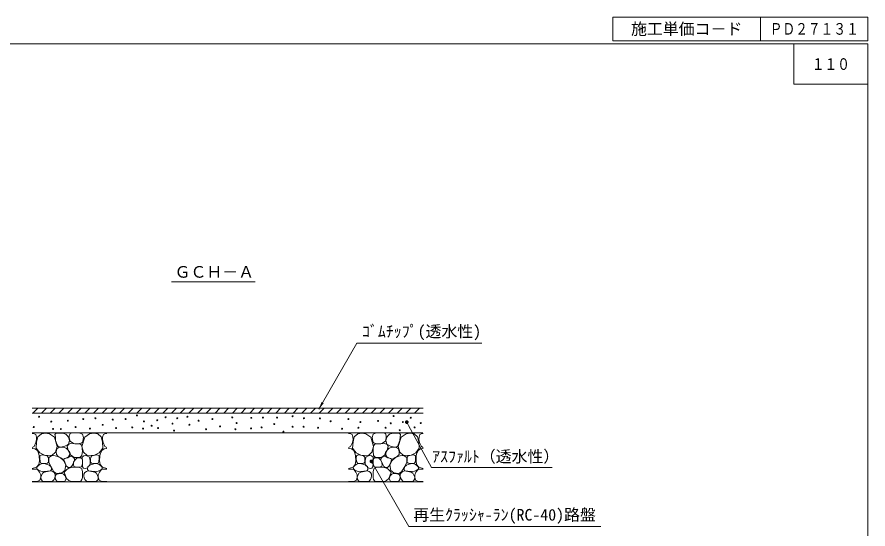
# Model space of a CAD drawing. Units: millimetres, scale not verified. Extents: x 5368 to 8106, y 2197 to 4063.
# Drawn here: x 6372 to 8106, y 3020 to 4063 of the extents above; entities that cross this region are included whole.
import ezdxf
from ezdxf.enums import TextEntityAlignment as Align

# ---------------------------------------------------------------- set-up
doc = ezdxf.new("R2010")
doc.units = ezdxf.units.MM
doc.header["$LTSCALE"] = 10
for name, color, linetype, lineweight in [('_0-0_', 7, 'Continuous', 13), ('ハッチ', 4, 'Continuous', 13), ('寸法', 1, 'Continuous', 13), ('本体', 7, 'Continuous', 13)]:
    doc.layers.add(name, color=color, linetype=linetype, lineweight=lineweight)
doc.styles.add('ＭＳ ゴシック', font='')
doc.styles.get('ＭＳ ゴシック').set_extended_font_data('MS Gothic')

# ---------------------------------------------------------------- blocks, each defined once
blk = doc.blocks.new('filled_arrow')
at = {"color": 0, "linetype": 'Continuous', "lineweight": -2}
blk.add_solid([(7.5, 1.25), (0, 0), (7.5, -1.25)], dxfattribs=at)
blk = doc.blocks.new('filled_dot')
at = {"color": 0, "linetype": 'Continuous', "lineweight": -2, "const_width": 1.25}
blk.add_lwpolyline([(-0.625, 0, 1), (0.625, 0, 1)], format="xyb", close=True, dxfattribs=at)

msp = doc.modelspace()

# ---------------------------------------------------------------- hatches: boundary and pattern name
at = {"layer": 'ハッチ'}
h = msp.add_hatch(dxfattribs=at)
h.set_pattern_fill('USER', color=256, style=0, pattern_type=2)
h.set_pattern_definition([(45, (-16.51, 0), (-8.83883, 8.83883), [])])
h.paths.add_polyline_path([(7199.45, 3266.54), (6403.21, 3266.54), (6403.21, 3256.54), (7199.45, 3256.54)])

# ---------------------------------------------------------------- linework, layer by layer
at = {"layer": '_0-0_'}
for p, q in [((7585.95, 4063.23), (8106.06, 4063.23)), ((7585.95, 4063.23), (7585.95, 4014.86)), ((7887.15, 4063.23), (7887.15, 4014.86)), ((8106.06, 4063.23), (8106.06, 4014.86)), ((7585.95, 4014.86), (8106.06, 4014.86)), ((7954.72, 4008.37), (7954.72, 3926.37)), ((8106.06, 3926.37), (7954.72, 3926.37))]:
    msp.add_line(p, q, dxfattribs=at)
at = {"layer": '_0-0_', "color": 6}
msp.add_lwpolyline([(8106.06, 4008.37), (5367.94, 4008.37), (5367.94, 2196.56), (8106.06, 2196.56)], close=True, dxfattribs=at)
at = {"layer": 'ハッチ'}
for points in [[(6410.73, 3196.33), (6412.14, 3202.5), (6411.57, 3207.56), (6410.17, 3213.18), (6405.95, 3214.86), (6403.1, 3215.22)], [(6547.46, 3196.33), (6546.06, 3202.5), (6546.62, 3207.56), (6548.02, 3213.18), (6552.24, 3214.86), (6555.09, 3215.22)], [(7055.51, 3196.33), (7056.92, 3202.5), (7056.35, 3207.56), (7054.95, 3213.18), (7050.73, 3214.86), (7047.88, 3215.22)], [(7192.24, 3196.33), (7190.84, 3202.5), (7191.4, 3207.56), (7192.8, 3213.18), (7197.02, 3214.86), (7199.87, 3215.22)], [(6403.1, 3186.4), (6406.8, 3188.18), (6410.73, 3196.33)], [(6555.09, 3186.4), (6551.4, 3188.18), (6547.46, 3196.33)], [(7047.88, 3186.4), (7051.58, 3188.18), (7055.51, 3196.33)], [(7199.87, 3186.4), (7196.18, 3188.18), (7192.24, 3196.33)], [(6416.63, 3172.46), (6413.54, 3180.32), (6408.76, 3183.97), (6403.99, 3184.53), (6403.1, 3184.3)], [(6541.56, 3172.46), (6544.65, 3180.32), (6549.43, 3183.97), (6554.21, 3184.53), (6555.09, 3184.3)], [(7061.41, 3172.46), (7058.32, 3180.32), (7053.54, 3183.97), (7048.77, 3184.53), (7047.88, 3184.3)], [(7186.34, 3172.46), (7189.43, 3180.32), (7194.21, 3183.97), (7198.99, 3184.53), (7199.87, 3184.3)], [(6403.1, 3143.52), (6412.14, 3146.62), (6416.63, 3151.68), (6417.73, 3159.12), (6417.19, 3169.65), (6416.63, 3172.46)], [(6555.09, 3143.52), (6546.06, 3146.62), (6541.56, 3151.68), (6540.47, 3159.12), (6541, 3169.65), (6541.56, 3172.46)], [(7047.88, 3143.52), (7056.92, 3146.62), (7061.41, 3151.68), (7062.51, 3159.12), (7061.97, 3169.65), (7061.41, 3172.46)], [(7199.87, 3143.52), (7190.84, 3146.62), (7186.34, 3151.68), (7185.25, 3159.12), (7185.78, 3169.65), (7186.34, 3172.46)], [(6403.1, 3117.16), (6406.54, 3117.09), (6413.48, 3117.26), (6418.94, 3119.74), (6420.43, 3125.85), (6420.43, 3130.98), (6417.95, 3136.1), (6414.31, 3140.57), (6411.17, 3142.05), (6405.21, 3142.55), (6403.1, 3142.19)], [(6555.09, 3117.16), (6551.66, 3117.09), (6544.71, 3117.26), (6539.25, 3119.74), (6537.76, 3125.85), (6537.76, 3130.98), (6540.24, 3136.1), (6543.88, 3140.57), (6547.02, 3142.05), (6552.98, 3142.55), (6555.09, 3142.19)], [(7047.88, 3117.16), (7051.32, 3117.09), (7058.26, 3117.26), (7063.72, 3119.74), (7065.21, 3125.85), (7065.21, 3130.98), (7062.73, 3136.1), (7059.09, 3140.57), (7055.95, 3142.05), (7049.99, 3142.55), (7047.88, 3142.19)], [(7199.87, 3117.16), (7196.44, 3117.09), (7189.49, 3117.26), (7184.03, 3119.74), (7182.54, 3125.85), (7182.54, 3130.98), (7185.02, 3136.1), (7188.66, 3140.57), (7191.8, 3142.05), (7197.76, 3142.55), (7199.87, 3142.19)]]:
    msp.add_lwpolyline(points, dxfattribs=at)
for points in [[(6429.89, 3215.57), (6421.71, 3214.13), (6414.49, 3208.36), (6412.08, 3197.78), (6411.12, 3184.8), (6418.34, 3175.66), (6427.96, 3170.85), (6443.36, 3170.37), (6450.58, 3176.62), (6453.95, 3188.16), (6448.18, 3207.4), (6438.07, 3214.13)], [(6471.7, 3213.34), (6465.39, 3215.6), (6452.02, 3215.6), (6449.5, 3213.08), (6450.26, 3207.79), (6450.76, 3200.73), (6454.04, 3191.66), (6455.81, 3188.63), (6461.36, 3187.37), (6469.68, 3188.88), (6477, 3193.42), (6479.02, 3200.48), (6477.25, 3207.54), (6473.97, 3211.57)], [(6506.04, 3199.21), (6507.46, 3206.92), (6505.46, 3213.77), (6500.32, 3215.49), (6490.98, 3216.36), (6485.26, 3216.14), (6480.2, 3215.05), (6478.44, 3210.21), (6478.44, 3206.03), (6480.2, 3199), (6487.46, 3194.83), (6495.59, 3193.95), (6503.07, 3195.27), (6504.61, 3196.58)], [(6528.3, 3215.57), (6536.49, 3214.13), (6543.7, 3208.36), (6546.11, 3197.78), (6547.07, 3184.8), (6539.85, 3175.66), (6530.23, 3170.85), (6514.83, 3170.37), (6507.61, 3176.62), (6504.24, 3188.16), (6510.02, 3207.4), (6520.12, 3214.13)], [(7074.67, 3215.57), (7066.49, 3214.13), (7059.27, 3208.36), (7056.86, 3197.78), (7055.9, 3184.8), (7063.12, 3175.66), (7072.74, 3170.85), (7088.14, 3170.37), (7095.36, 3176.62), (7098.73, 3188.16), (7092.96, 3207.4), (7082.85, 3214.13)], [(7096.94, 3199.21), (7095.51, 3206.92), (7097.51, 3213.77), (7102.65, 3215.49), (7112, 3216.36), (7117.72, 3216.14), (7122.77, 3215.05), (7124.53, 3210.21), (7124.53, 3206.03), (7122.77, 3199), (7115.52, 3194.83), (7107.38, 3193.95), (7099.9, 3195.27), (7098.36, 3196.58)], [(7131.27, 3213.34), (7137.58, 3215.6), (7150.95, 3215.6), (7153.47, 3213.08), (7152.71, 3207.79), (7152.21, 3200.73), (7148.93, 3191.66), (7147.16, 3188.63), (7141.62, 3187.37), (7133.29, 3188.88), (7125.98, 3193.42), (7123.96, 3200.48), (7125.72, 3207.54), (7129, 3211.57)], [(7173.08, 3215.57), (7181.27, 3214.13), (7188.48, 3208.36), (7190.89, 3197.78), (7191.85, 3184.8), (7184.63, 3175.66), (7175.01, 3170.85), (7159.61, 3170.37), (7152.39, 3176.62), (7149.02, 3188.16), (7154.8, 3207.4), (7164.9, 3214.13)], [(6505.15, 3185.5), (6503.97, 3190.4), (6502.21, 3192.36), (6499.26, 3193.54), (6489.84, 3193.93), (6485.72, 3194.52), (6483.76, 3195.11), (6479.83, 3193.93), (6476.89, 3192.36), (6474.53, 3189.42), (6475.32, 3185.5), (6476.69, 3180.98), (6479.83, 3176.28), (6481.2, 3171.77), (6485.72, 3167.84), (6490.04, 3166.27), (6494.94, 3165.69), (6500.83, 3166.86), (6504.17, 3170.39), (6505.46, 3179.02), (6505.15, 3183.73)], [(7097.82, 3185.5), (7099, 3190.4), (7100.77, 3192.36), (7103.71, 3193.54), (7113.13, 3193.93), (7117.25, 3194.52), (7119.22, 3195.11), (7123.14, 3193.93), (7126.09, 3192.36), (7128.44, 3189.42), (7127.66, 3185.5), (7126.28, 3180.98), (7123.14, 3176.28), (7121.77, 3171.77), (7117.25, 3167.84), (7112.94, 3166.27), (7108.03, 3165.69), (7102.14, 3166.86), (7098.8, 3170.39), (7097.51, 3179.02), (7097.82, 3183.73)], [(6476.3, 3180.79), (6472.37, 3185.1), (6466.4, 3187.37), (6459.59, 3186.87), (6457.57, 3186.11), (6453.54, 3183.59), (6452.02, 3177.29), (6452.28, 3172.25), (6455.3, 3168.72), (6461.61, 3165.19), (6465.39, 3162.92), (6470.19, 3164.18), (6477, 3167.2), (6479.24, 3170.78), (6479.63, 3174.71), (6477.87, 3178.04)], [(7126.68, 3180.79), (7130.6, 3185.1), (7136.57, 3187.37), (7143.38, 3186.87), (7145.4, 3186.11), (7149.43, 3183.59), (7150.95, 3177.29), (7150.7, 3172.25), (7147.67, 3168.72), (7141.36, 3165.19), (7137.58, 3162.92), (7132.79, 3164.18), (7125.98, 3167.2), (7123.73, 3170.78), (7123.34, 3174.71), (7125.11, 3178.04)], [(6436.15, 3158.44), (6436.15, 3162.5), (6435.82, 3166.55), (6433.62, 3169.09), (6427.03, 3170.61), (6423.31, 3171.45), (6421.11, 3170.95), (6418.91, 3169.26), (6418.57, 3164.19), (6419.08, 3157.77), (6420.9, 3154.71), (6424.6, 3154.09), (6429.67, 3153.78), (6434.13, 3154.71), (6436.32, 3156.58)], [(6454.85, 3168.25), (6449.79, 3169.65), (6445.86, 3169.93), (6442.2, 3169.65), (6436.86, 3166), (6436.86, 3155.89), (6442.2, 3145.5), (6447.26, 3137.08), (6452.88, 3133.42), (6463.28, 3134.83), (6469.46, 3139.6), (6471.43, 3151.4), (6466.65, 3160.1), (6460.47, 3165.16)], [(6489.52, 3163.07), (6487.96, 3165.61), (6484.65, 3168.34), (6480.74, 3168.92), (6475.48, 3165.61), (6469.04, 3163.85), (6467.67, 3161.32), (6469.43, 3156.83), (6472.55, 3148.84), (6476.26, 3145.53), (6480.35, 3145.53), (6483.09, 3147.87), (6485.62, 3151.96), (6487.96, 3158), (6489.33, 3160.54)], [(6505.33, 3158.98), (6504.55, 3163.07), (6502.4, 3165.61), (6500.06, 3165.61), (6494.4, 3165.22), (6490.5, 3161.32), (6487.38, 3156.83), (6486.99, 3150.6), (6488.35, 3147.87), (6490.89, 3146.7), (6497.52, 3146.31), (6503.38, 3146.89), (6505.33, 3153.13)], [(6520.61, 3151.24), (6521.18, 3152.95), (6521.18, 3160.66), (6519.47, 3167.51), (6512.61, 3170.37), (6508.32, 3169.23), (6505.18, 3166.37), (6505.68, 3158.77), (6505.34, 3153.7), (6505.85, 3147.28), (6507.67, 3144.22), (6511.37, 3143.6), (6515.47, 3145.24), (6516.9, 3147.81), (6518.9, 3148.95)], [(6522.04, 3158.44), (6522.04, 3162.5), (6522.38, 3166.55), (6524.57, 3169.09), (6531.17, 3170.61), (6534.89, 3171.45), (6537.08, 3170.95), (6539.28, 3169.26), (6539.62, 3164.19), (6539.11, 3157.77), (6537.29, 3154.71), (6533.6, 3154.09), (6528.52, 3153.78), (6524.06, 3154.71), (6521.87, 3156.58)], [(7080.93, 3158.44), (7080.93, 3162.5), (7080.6, 3166.55), (7078.4, 3169.09), (7071.81, 3170.61), (7068.09, 3171.45), (7065.89, 3170.95), (7063.69, 3169.26), (7063.35, 3164.19), (7063.86, 3157.77), (7065.68, 3154.71), (7069.38, 3154.09), (7074.45, 3153.78), (7078.91, 3154.71), (7081.1, 3156.58)], [(7082.36, 3151.24), (7081.79, 3152.95), (7081.79, 3160.66), (7083.5, 3167.51), (7090.36, 3170.37), (7094.65, 3169.23), (7097.8, 3166.37), (7097.29, 3158.77), (7097.63, 3153.7), (7097.12, 3147.28), (7095.3, 3144.22), (7091.61, 3143.6), (7087.51, 3145.24), (7086.08, 3147.81), (7084.08, 3148.95)], [(7097.65, 3158.98), (7098.43, 3163.07), (7100.57, 3165.61), (7102.91, 3165.61), (7108.57, 3165.22), (7112.47, 3161.32), (7115.59, 3156.83), (7115.98, 3150.6), (7114.62, 3147.87), (7112.08, 3146.7), (7105.45, 3146.31), (7099.6, 3146.89), (7097.65, 3153.13)], [(7113.45, 3163.07), (7115.01, 3165.61), (7118.33, 3168.34), (7122.23, 3168.92), (7127.5, 3165.61), (7133.93, 3163.85), (7135.3, 3161.32), (7133.54, 3156.83), (7130.42, 3148.84), (7126.72, 3145.53), (7122.62, 3145.53), (7119.89, 3147.87), (7117.35, 3151.96), (7115.01, 3158), (7113.64, 3160.54)], [(7148.13, 3168.25), (7153.18, 3169.65), (7157.12, 3169.93), (7160.77, 3169.65), (7166.11, 3166), (7166.11, 3155.89), (7160.77, 3145.5), (7155.71, 3137.08), (7150.09, 3133.42), (7139.7, 3134.83), (7133.51, 3139.6), (7131.55, 3151.4), (7136.32, 3160.1), (7142.51, 3165.16)], [(7166.82, 3158.44), (7166.82, 3162.5), (7167.16, 3166.55), (7169.35, 3169.09), (7175.95, 3170.61), (7179.67, 3171.45), (7181.86, 3170.95), (7184.06, 3169.26), (7184.4, 3164.19), (7183.89, 3157.77), (7182.07, 3154.71), (7178.38, 3154.09), (7173.3, 3153.78), (7168.84, 3154.71), (7166.65, 3156.58)], [(6441.06, 3139.64), (6442.14, 3141.64), (6441.52, 3147.17), (6437.37, 3150.71), (6434.13, 3151.78), (6426.9, 3153.63), (6421.98, 3153.01), (6418.6, 3151.78), (6415.98, 3149.48), (6412.44, 3146.4), (6412.75, 3143.17), (6415.98, 3139.95), (6420.75, 3137.95), (6423.98, 3137.18), (6434.29, 3137.95), (6439.67, 3139.02)], [(6449.8, 3132.36), (6447.66, 3135.46), (6444.81, 3137.6), (6441, 3139.02), (6434.57, 3137.6), (6427.67, 3136.41), (6424.1, 3134.03), (6420.54, 3126.18), (6421.01, 3120.95), (6423.87, 3117.86), (6431, 3116.91), (6439.49, 3117.13), (6444.57, 3117.86), (6447.66, 3121.19), (6449.18, 3124.77), (6449.8, 3128.8)], [(6505.46, 3125.56), (6505.46, 3136.88), (6503.95, 3142.92), (6499.27, 3145.33), (6492.32, 3146.09), (6485.52, 3146.39), (6477.52, 3143.98), (6473.89, 3141.56), (6470.42, 3138.09), (6468.3, 3135.67), (6470.42, 3130.54), (6473.13, 3123), (6477.67, 3119.07), (6480.99, 3117.71), (6486.28, 3117.41), (6493.07, 3116.96), (6501.83, 3118.01), (6504.4, 3121.18)], [(6508.39, 3132.36), (6510.53, 3135.46), (6513.39, 3137.6), (6517.19, 3139.02), (6523.62, 3137.6), (6530.52, 3136.41), (6534.09, 3134.03), (6537.66, 3126.18), (6537.18, 3120.95), (6534.33, 3117.86), (6527.19, 3116.91), (6518.71, 3117.13), (6513.63, 3117.86), (6510.53, 3121.19), (6509.01, 3124.77), (6508.39, 3128.8)], [(6517.13, 3139.64), (6516.06, 3141.64), (6516.67, 3147.17), (6520.83, 3150.71), (6524.06, 3151.78), (6531.29, 3153.63), (6536.21, 3153.01), (6539.6, 3151.78), (6542.21, 3149.48), (6545.75, 3146.4), (6545.44, 3143.17), (6542.21, 3139.95), (6537.44, 3137.95), (6534.21, 3137.18), (6523.9, 3137.95), (6518.52, 3139.02)], [(7085.84, 3139.64), (7086.91, 3141.64), (7086.3, 3147.17), (7082.15, 3150.71), (7078.91, 3151.78), (7071.68, 3153.63), (7066.76, 3153.01), (7063.38, 3151.78), (7060.76, 3149.48), (7057.22, 3146.4), (7057.53, 3143.17), (7060.76, 3139.95), (7065.53, 3137.95), (7068.76, 3137.18), (7079.07, 3137.95), (7084.45, 3139.02)], [(7094.58, 3132.36), (7092.44, 3135.46), (7089.58, 3137.6), (7085.78, 3139.02), (7079.35, 3137.6), (7072.45, 3136.41), (7068.88, 3134.03), (7065.32, 3126.18), (7065.79, 3120.95), (7068.65, 3117.86), (7075.78, 3116.91), (7084.27, 3117.13), (7089.35, 3117.86), (7092.44, 3121.19), (7093.96, 3124.77), (7094.58, 3128.8)], [(7097.51, 3125.56), (7097.51, 3136.88), (7099.03, 3142.92), (7103.71, 3145.33), (7110.66, 3146.09), (7117.45, 3146.39), (7125.46, 3143.98), (7129.08, 3141.56), (7132.56, 3138.09), (7134.67, 3135.67), (7132.56, 3130.54), (7129.84, 3122.99), (7125.31, 3119.07), (7121.98, 3117.71), (7116.7, 3117.41), (7109.9, 3116.96), (7101.14, 3118.01), (7098.57, 3121.18)], [(7153.17, 3132.36), (7155.31, 3135.46), (7158.17, 3137.6), (7161.97, 3139.02), (7168.4, 3137.6), (7175.3, 3136.41), (7178.87, 3134.03), (7182.44, 3126.18), (7181.96, 3120.95), (7179.11, 3117.86), (7171.97, 3116.91), (7163.49, 3117.13), (7158.41, 3117.86), (7155.31, 3121.19), (7153.79, 3124.77), (7153.17, 3128.8)], [(7161.91, 3139.64), (7160.84, 3141.64), (7161.45, 3147.17), (7165.61, 3150.71), (7168.84, 3151.78), (7176.07, 3153.63), (7180.99, 3153.01), (7184.38, 3151.78), (7186.99, 3149.48), (7190.53, 3146.4), (7190.22, 3143.17), (7186.99, 3139.95), (7182.22, 3137.95), (7178.99, 3137.18), (7168.68, 3137.95), (7163.3, 3139.02)], [(6464.32, 3133.55), (6458.84, 3133.55), (6452.18, 3131.65), (6450.04, 3126.9), (6450.52, 3120.95), (6453.61, 3117.38), (6461.22, 3117.38), (6469.55, 3118.1), (6472.41, 3122.85), (6470.5, 3128.8), (6467.17, 3132.13)], [(7138.66, 3133.55), (7144.13, 3133.55), (7150.79, 3131.65), (7152.93, 3126.9), (7152.46, 3120.95), (7149.36, 3117.38), (7141.75, 3117.38), (7133.42, 3118.1), (7130.57, 3122.85), (7132.47, 3128.8), (7135.8, 3132.13)]]:
    msp.add_lwpolyline(points, close=True, dxfattribs=at)
for centre in [(6416.99, 3249.14), (6507.23, 3244.23), (6531.78, 3245.87), (6567.08, 3243.3), (6593.26, 3244.23), (6616.38, 3251.76), (6657.83, 3241.86), (6674.73, 3248.05), (6698.65, 3245.98), (6719.27, 3248.87), (6770.18, 3244.32), (6810.83, 3247.64), (6849.42, 3246.81), (6873.06, 3247.22), (6902.1, 3247.22), (6933.63, 3250.13), (6956.87, 3245.98), (6989.22, 3245.57), (7047.3, 3244.32), (7139.37, 3250.26), (7174.27, 3247.02), (6406.24, 3228.11), (6441.92, 3239.06), (6445.51, 3224.37), (6475.67, 3240.96), (6491.34, 3227.88), (6520.79, 3224.84), (6546.74, 3232.55), (6573.86, 3225.77), (6607.06, 3227.18), (6628.96, 3224.76), (6630.61, 3239.39), (6646.49, 3230.53), (6659.48, 3225.99), (6688.96, 3235.06), (6723.4, 3232.79), (6741.97, 3241), (6785.94, 3229.39), (6819.55, 3236.03), (6849, 3225.25), (6870.57, 3227.32), (6896.3, 3233.96), (6933.63, 3228.57), (6956.04, 3228.57), (6985.49, 3226.49), (7011.21, 3239.76), (7034.44, 3224.42), (7067.63, 3226.49), (7071.78, 3238.1), (7107.87, 3240.59), (7123.22, 3226.49), (7133.6, 3235.61), (7158.27, 3238.04), (7182.18, 3227.24), (7194.78, 3236.05), (6461.41, 3223.91), (6692.06, 3220.84), (6757.32, 3223.59), (6817.06, 3223.59), (6915.02, 3218.6), (7151.96, 3221.49)]:
    msp.add_circle(centre, 1, dxfattribs=at)
at = {"layer": '寸法', "color": 3}
msp.add_line((6687.13, 3523.51), (6857.57, 3523.51), dxfattribs=at)
at = {"layer": '寸法'}
for p, q in [((7064.85, 3399), (7319.44, 3399)), ((7216.53, 3145.8), (7462.78, 3145.8)), ((7170.84, 3025.45), (7561.39, 3025.45))]:
    msp.add_line(p, q, dxfattribs=at)
for points in [[(6987.23, 3264.54), (6994.73, 3277.54), (7064.85, 3399)], [(7166.33, 3238.04), (7169.92, 3231.45), (7216.53, 3145.8)], [(7094.27, 3158.07), (7098.02, 3151.58), (7170.84, 3025.45)]]:
    msp.add_lwpolyline(points, dxfattribs=at)
at = {"layer": '本体'}
for p, q in [((6403.21, 3266.54), (7199.45, 3266.54)), ((6403.21, 3256.54), (7199.45, 3256.54)), ((6403.21, 3216.54), (7198.9, 3216.54)), ((6403.21, 3116.54), (7199.45, 3116.54))]:
    msp.add_line(p, q, dxfattribs=at)

# ---------------------------------------------------------------- block references
at = {"layer": '寸法'}
for name, p, xscale, yscale, rotation in [('filled_arrow', (6987.23, 3264.54), 2, 2, 60), ('filled_dot', (7166.33, 3238.04), 3, 3, 298.6), ('filled_dot', (7094.27, 3158.07), 3, 3, 300)]:
    msp.add_blockref(name, p, dxfattribs=dict(at, xscale=xscale, yscale=yscale, rotation=rotation))

# ---------------------------------------------------------------- texts
at = {"layer": '_0-0_', "style": 'ＭＳ ゴシック'}
msp.add_text('施工単価コ－ド', height=23.74, dxfattribs=at).set_placement((7736.55, 4039.05), align=Align.MIDDLE_CENTER)
at = {"layer": '_0-0_', "style": 'ＭＳ ゴシック', "width": 0.8}
for s, p in [('ＰＤ２７１３１', (7996.61, 4039.05)), ('１１０', (8030.39, 3967.37))]:
    msp.add_text(s, height=23.74, dxfattribs=at).set_placement(p, align=Align.MIDDLE_CENTER)
at = {"layer": '寸法', "color": 3, "style": 'ＭＳ ゴシック'}
for s, p in [('ＧＣＨ－Ａ', (6693.27, 3525.1)), ('ｺﾞﾑﾁｯﾌﾟ(透水性)', (7075.03, 3403.93)), ('ｱｽﾌｧﾙﾄ（透水性）', (7217.93, 3149.17)), ('再生ｸﾗｯｼｬ-ﾗﾝ(RC-40)路盤', (7179.54, 3030.33))]:
    msp.add_text(s, height=23.74, dxfattribs=at).set_placement(p, align=Align.BOTTOM_LEFT)

doc.saveas('drawing.dxf')
